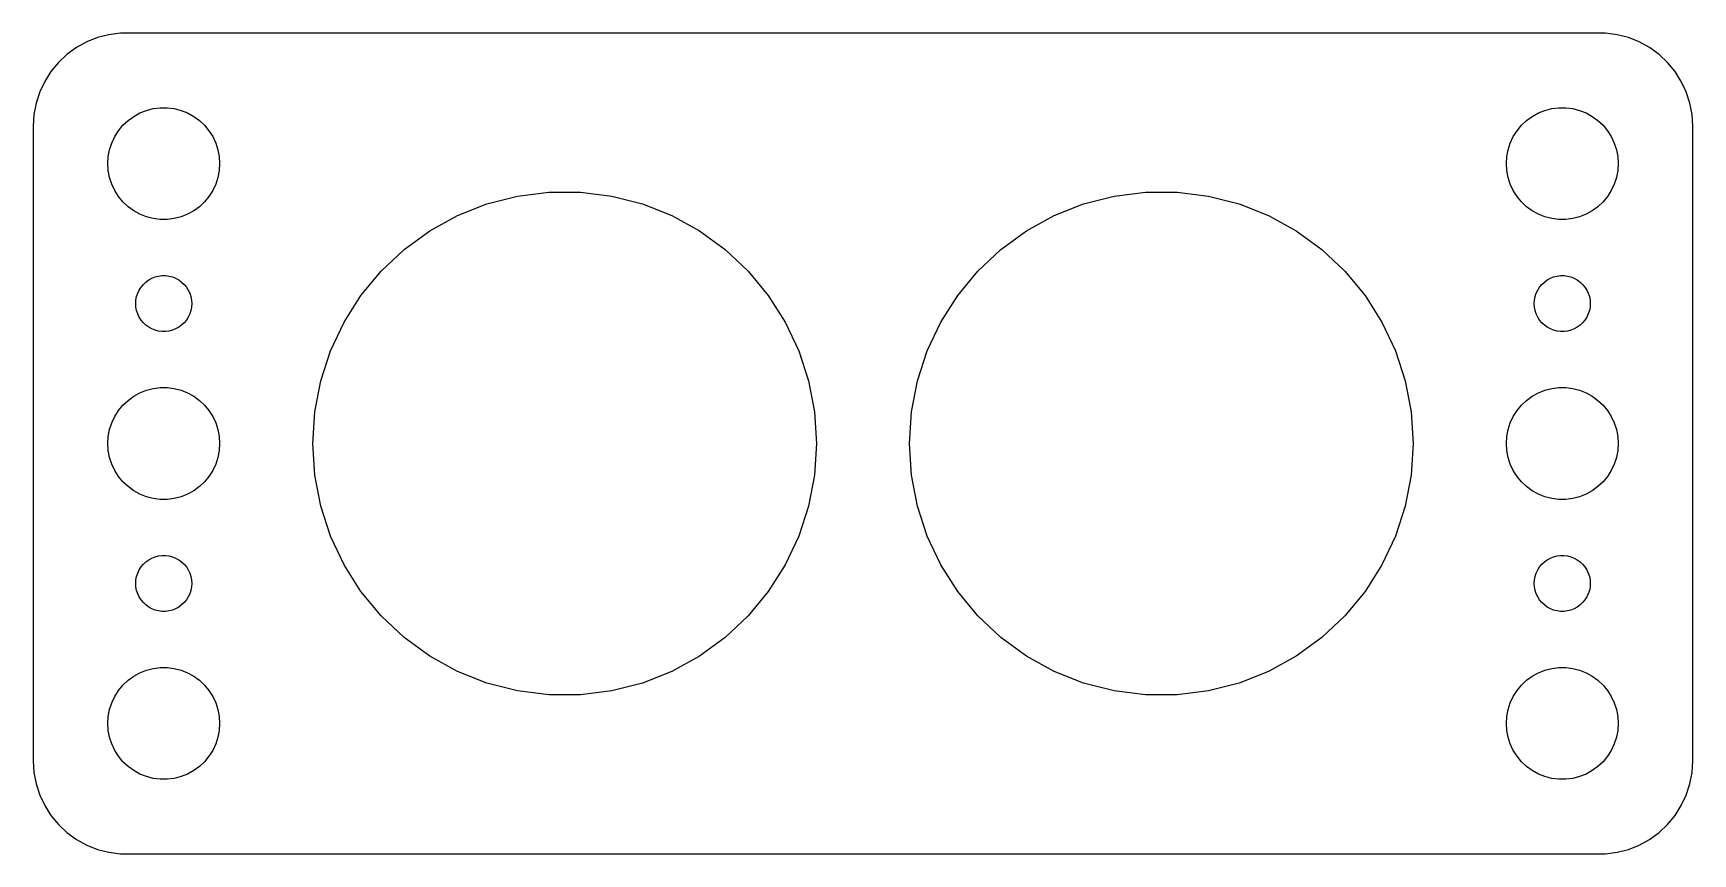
# Model space of a CAD drawing. Header units: metres. Extents: x -44.5 to 44.5, y -22 to 22.
import ezdxf

# ---------------------------------------------------------------- set-up
doc = ezdxf.new("R2010")
doc.units = ezdxf.units.M

msp = doc.modelspace()

# ---------------------------------------------------------------- linework, layer by layer
for p, q in [((-41.6289, 21.5241), (-42.1791, 21.2216)), ((-41.0451, 21.7553), (-41.6289, 21.5241)), ((-40.4369, 21.9114), (-41.0451, 21.7553)), ((-39.8139, 21.9901), (-40.4369, 21.9114)), ((39.8139, 21.9901), (-39.8139, 21.9901)), ((40.4369, 21.9114), (39.8139, 21.9901)), ((41.0451, 21.7553), (40.4369, 21.9114)), ((41.6289, 21.5241), (41.0451, 21.7553)), ((42.1791, 21.2216), (41.6289, 21.5241)), ((-42.6871, 20.8526), (-43.1448, 20.4227)), ((-42.1791, 21.2216), (-42.6871, 20.8526)), ((42.6871, 20.8526), (42.1791, 21.2216)), ((43.1448, 20.4227), (42.6871, 20.8526)), ((-43.5451, 19.9389), (-43.8815, 19.4088)), ((-43.1448, 20.4227), (-43.5451, 19.9389)), ((43.5451, 19.9389), (43.1448, 20.4227)), ((43.8815, 19.4088), (43.5451, 19.9389)), ((-44.1489, 18.8406), (-44.3429, 18.2434)), ((-43.8815, 19.4088), (-44.1489, 18.8406)), ((44.1489, 18.8406), (43.8815, 19.4088)), ((44.3429, 18.2434), (44.1489, 18.8406)), ((-44.3429, 18.2434), (-44.4606, 17.6267)), ((-38.7773, 17.7145), (-38.427, 17.8532)), ((-38.427, 17.8532), (-38.0621, 17.9469)), ((-38.0621, 17.9469), (-37.6884, 17.9941)), ((-37.6884, 17.9941), (-37.3116, 17.9941)), ((-37.3116, 17.9941), (-36.9379, 17.9469)), ((-36.9379, 17.9469), (-36.5729, 17.8532)), ((-36.5729, 17.8532), (-36.2227, 17.7145)), ((36.2227, 17.7145), (36.5729, 17.8532)), ((36.5729, 17.8532), (36.9379, 17.9469)), ((36.9379, 17.9469), (37.3116, 17.9941)), ((37.3116, 17.9941), (37.6884, 17.9941)), ((37.6884, 17.9941), (38.0621, 17.9469)), ((38.0621, 17.9469), (38.427, 17.8532)), ((38.427, 17.8532), (38.7773, 17.7145)), ((44.4606, 17.6267), (44.3429, 18.2434)), ((-44.4606, 17.6267), (-44.5, 17)), ((-44.5, 17), (-44.5, -17)), ((-39.927, 16.7634), (-39.6869, 17.0536)), ((-39.6869, 17.0536), (-39.4123, 17.3115)), ((-39.4123, 17.3115), (-39.1075, 17.533)), ((-39.1075, 17.533), (-38.7773, 17.7145)), ((-36.2227, 17.7145), (-35.8925, 17.533)), ((-35.8925, 17.533), (-35.5877, 17.3115)), ((-35.5877, 17.3115), (-35.3131, 17.0536)), ((-35.3131, 17.0536), (-35.0729, 16.7634)), ((35.0729, 16.7634), (35.3131, 17.0536)), ((35.3131, 17.0536), (35.5877, 17.3115)), ((35.5877, 17.3115), (35.8925, 17.533)), ((35.8925, 17.533), (36.2227, 17.7145)), ((38.7773, 17.7145), (39.1075, 17.533)), ((39.1075, 17.533), (39.4123, 17.3115)), ((39.4123, 17.3115), (39.6869, 17.0536)), ((39.6869, 17.0536), (39.927, 16.7634)), ((44.5, 17), (44.4606, 17.6267)), ((44.5, -17), (44.5, 17)), ((-40.4057, 15.7461), (-40.2893, 16.1044)), ((-40.2893, 16.1044), (-40.1289, 16.4453)), ((-40.1289, 16.4453), (-39.927, 16.7634)), ((-35.0729, 16.7634), (-34.8711, 16.4453)), ((-34.8711, 16.4453), (-34.7107, 16.1044)), ((-34.7107, 16.1044), (-34.5942, 15.7461)), ((34.5942, 15.7461), (34.7107, 16.1044)), ((34.7107, 16.1044), (34.8711, 16.4453)), ((34.8711, 16.4453), (35.0729, 16.7634)), ((39.927, 16.7634), (40.1289, 16.4453)), ((40.1289, 16.4453), (40.2893, 16.1044)), ((40.2893, 16.1044), (40.4057, 15.7461)), ((-40.5, 15), (-40.4763, 15.376)), ((-40.4763, 15.376), (-40.4057, 15.7461)), ((-34.5942, 15.7461), (-34.5237, 15.376)), ((-34.5237, 15.376), (-34.5, 15)), ((34.5, 15), (34.5237, 15.376)), ((34.5237, 15.376), (34.5942, 15.7461)), ((40.4057, 15.7461), (40.4763, 15.376)), ((40.4763, 15.376), (40.5, 15)), ((-40.4763, 14.624), (-40.5, 15)), ((-40.4057, 14.2539), (-40.4763, 14.624)), ((-40.2893, 13.8956), (-40.4057, 14.2539)), ((-34.5942, 14.2539), (-34.7107, 13.8956)), ((-34.5237, 14.624), (-34.5942, 14.2539)), ((-34.5, 15), (-34.5237, 14.624)), ((34.5237, 14.624), (34.5, 15)), ((34.5942, 14.2539), (34.5237, 14.624)), ((34.7107, 13.8956), (34.5942, 14.2539)), ((40.4057, 14.2539), (40.2893, 13.8956)), ((40.4763, 14.624), (40.4057, 14.2539)), ((40.5, 15), (40.4763, 14.624)), ((-40.1289, 13.5547), (-40.2893, 13.8956)), ((-39.927, 13.2366), (-40.1289, 13.5547)), ((-34.8711, 13.5547), (-35.0729, 13.2366)), ((-34.7107, 13.8956), (-34.8711, 13.5547)), ((-18.5296, 13.2609), (-16.8477, 13.4734)), ((-16.8477, 13.4734), (-15.1523, 13.4734)), ((-15.1523, 13.4734), (-13.4704, 13.2609)), ((13.4704, 13.2609), (15.1523, 13.4734)), ((15.1523, 13.4734), (16.8477, 13.4734)), ((16.8477, 13.4734), (18.5296, 13.2609)), ((34.8711, 13.5547), (34.7107, 13.8956)), ((35.0729, 13.2366), (34.8711, 13.5547)), ((40.1289, 13.5547), (39.927, 13.2366)), ((40.2893, 13.8956), (40.1289, 13.5547)), ((-39.6869, 12.9464), (-39.927, 13.2366)), ((-39.4123, 12.6884), (-39.6869, 12.9464)), ((-39.1075, 12.467), (-39.4123, 12.6884)), ((-38.7773, 12.2855), (-39.1075, 12.467)), ((-35.8925, 12.467), (-36.2227, 12.2855)), ((-35.5877, 12.6884), (-35.8925, 12.467)), ((-35.3131, 12.9464), (-35.5877, 12.6884)), ((-35.0729, 13.2366), (-35.3131, 12.9464)), ((-21.748, 12.2152), (-20.1717, 12.8392)), ((-20.1717, 12.8392), (-18.5296, 13.2609)), ((-13.4704, 13.2609), (-11.8283, 12.8392)), ((-11.8283, 12.8392), (-10.252, 12.2152)), ((10.252, 12.2152), (11.8283, 12.8392)), ((11.8283, 12.8392), (13.4704, 13.2609)), ((18.5296, 13.2609), (20.1717, 12.8392)), ((20.1717, 12.8392), (21.748, 12.2152)), ((35.3131, 12.9464), (35.0729, 13.2366)), ((35.5877, 12.6884), (35.3131, 12.9464)), ((35.8925, 12.467), (35.5877, 12.6884)), ((36.2227, 12.2855), (35.8925, 12.467)), ((39.1075, 12.467), (38.7773, 12.2855)), ((39.4123, 12.6884), (39.1075, 12.467)), ((39.6869, 12.9464), (39.4123, 12.6884)), ((39.927, 13.2366), (39.6869, 12.9464)), ((-38.427, 12.1468), (-38.7773, 12.2855)), ((-38.0621, 12.0531), (-38.427, 12.1468)), ((-37.6884, 12.0059), (-38.0621, 12.0531)), ((-37.3116, 12.0059), (-37.6884, 12.0059)), ((-36.9379, 12.0531), (-37.3116, 12.0059)), ((-36.5729, 12.1468), (-36.9379, 12.0531)), ((-36.2227, 12.2855), (-36.5729, 12.1468)), ((-23.2337, 11.3984), (-21.748, 12.2152)), ((-10.252, 12.2152), (-8.76633, 11.3984)), ((8.76633, 11.3984), (10.252, 12.2152)), ((21.748, 12.2152), (23.2337, 11.3984)), ((36.5729, 12.1468), (36.2227, 12.2855)), ((36.9379, 12.0531), (36.5729, 12.1468)), ((37.3116, 12.0059), (36.9379, 12.0531)), ((37.6884, 12.0059), (37.3116, 12.0059)), ((38.0621, 12.0531), (37.6884, 12.0059)), ((38.427, 12.1468), (38.0621, 12.0531)), ((38.7773, 12.2855), (38.427, 12.1468)), ((-24.6052, 10.4019), (-23.2337, 11.3984)), ((-8.76633, 11.3984), (-7.39478, 10.4019)), ((7.39478, 10.4019), (8.76633, 11.3984)), ((23.2337, 11.3984), (24.6052, 10.4019)), ((-25.8411, 9.24138), (-24.6052, 10.4019)), ((-7.39478, 10.4019), (-6.15892, 9.24138)), ((6.15892, 9.24138), (7.39478, 10.4019)), ((24.6052, 10.4019), (25.8411, 9.24138)), ((-38.1387, 8.85724), (-37.9635, 8.92657)), ((-37.9635, 8.92657), (-37.7811, 8.97342)), ((-37.7811, 8.97342), (-37.5942, 8.99704)), ((-37.5942, 8.99704), (-37.4058, 8.99704)), ((-37.4058, 8.99704), (-37.2189, 8.97342)), ((-37.2189, 8.97342), (-37.0365, 8.92657)), ((-37.0365, 8.92657), (-36.8613, 8.85724)), ((-26.9217, 7.93509), (-25.8411, 9.24138)), ((-6.15892, 9.24138), (-5.07826, 7.93509)), ((5.07826, 7.93509), (6.15892, 9.24138)), ((25.8411, 9.24138), (26.9217, 7.93509)), ((36.8613, 8.85724), (37.0365, 8.92657)), ((37.0365, 8.92657), (37.2189, 8.97342)), ((37.2189, 8.97342), (37.4058, 8.99704)), ((37.4058, 8.99704), (37.5942, 8.99704)), ((37.5942, 8.99704), (37.7811, 8.97342)), ((37.7811, 8.97342), (37.9635, 8.92657)), ((37.9635, 8.92657), (38.1387, 8.85724)), ((-38.9529, 7.87303), (-38.8947, 8.05219)), ((-38.8947, 8.05219), (-38.8145, 8.22263)), ((-38.8145, 8.22263), (-38.7135, 8.38167)), ((-38.7135, 8.38167), (-38.5934, 8.52681)), ((-38.5934, 8.52681), (-38.4561, 8.65576)), ((-38.4561, 8.65576), (-38.3037, 8.76648)), ((-38.3037, 8.76648), (-38.1387, 8.85724)), ((-36.8613, 8.85724), (-36.6963, 8.76648)), ((-36.6963, 8.76648), (-36.5439, 8.65576)), ((-36.5439, 8.65576), (-36.4065, 8.52681)), ((-36.4065, 8.52681), (-36.2865, 8.38167)), ((-36.2865, 8.38167), (-36.1855, 8.22263)), ((-36.1855, 8.22263), (-36.1053, 8.05219)), ((-36.1053, 8.05219), (-36.0471, 7.87303)), ((36.0471, 7.87303), (36.1053, 8.05219)), ((36.1053, 8.05219), (36.1855, 8.22263)), ((36.1855, 8.22263), (36.2865, 8.38167)), ((36.2865, 8.38167), (36.4065, 8.52681)), ((36.4065, 8.52681), (36.5439, 8.65576)), ((36.5439, 8.65576), (36.6963, 8.76648)), ((36.6963, 8.76648), (36.8613, 8.85724)), ((38.1387, 8.85724), (38.3037, 8.76648)), ((38.3037, 8.76648), (38.4561, 8.65576)), ((38.4561, 8.65576), (38.5934, 8.52681)), ((38.5934, 8.52681), (38.7135, 8.38167)), ((38.7135, 8.38167), (38.8145, 8.22263)), ((38.8145, 8.22263), (38.8947, 8.05219)), ((38.8947, 8.05219), (38.9529, 7.87303)), ((-39, 7.5), (-38.9882, 7.68799)), ((-38.9882, 7.312), (-39, 7.5)), ((-38.9882, 7.68799), (-38.9529, 7.87303)), ((-38.9529, 7.12695), (-38.9882, 7.312)), ((-38.8947, 6.9478), (-38.9529, 7.12695)), ((-36.0471, 7.12695), (-36.1053, 6.9478)), ((-36.0471, 7.87303), (-36.0118, 7.68799)), ((-36.0118, 7.312), (-36.0471, 7.12695)), ((-36.0118, 7.68799), (-36, 7.5)), ((-36, 7.5), (-36.0118, 7.312)), ((-27.8301, 6.50366), (-26.9217, 7.93509)), ((-5.07826, 7.93509), (-4.16985, 6.50366)), ((4.16985, 6.50366), (5.07826, 7.93509)), ((26.9217, 7.93509), (27.8301, 6.50366)), ((36, 7.5), (36.0118, 7.68799)), ((36.0118, 7.312), (36, 7.5)), ((36.0118, 7.68799), (36.0471, 7.87303)), ((36.0471, 7.12695), (36.0118, 7.312)), ((36.1053, 6.9478), (36.0471, 7.12695)), ((38.9529, 7.12695), (38.8947, 6.9478)), ((38.9529, 7.87303), (38.9882, 7.68799)), ((38.9882, 7.312), (38.9529, 7.12695)), ((38.9882, 7.68799), (39, 7.5)), ((39, 7.5), (38.9882, 7.312)), ((-38.8145, 6.77736), (-38.8947, 6.9478)), ((-38.7135, 6.61832), (-38.8145, 6.77736)), ((-38.5934, 6.47318), (-38.7135, 6.61832)), ((-38.4561, 6.34422), (-38.5934, 6.47318)), ((-38.3037, 6.23351), (-38.4561, 6.34422)), ((-38.1387, 6.14275), (-38.3037, 6.23351)), ((-36.6963, 6.23351), (-36.8613, 6.14275)), ((-36.5439, 6.34422), (-36.6963, 6.23351)), ((-36.4065, 6.47318), (-36.5439, 6.34422)), ((-36.2865, 6.61832), (-36.4065, 6.47318)), ((-36.1855, 6.77736), (-36.2865, 6.61832)), ((-36.1053, 6.9478), (-36.1855, 6.77736)), ((-28.552, 4.96968), (-27.8301, 6.50366)), ((-4.16985, 6.50366), (-3.44801, 4.96968)), ((3.44801, 4.96968), (4.16985, 6.50366)), ((27.8301, 6.50366), (28.552, 4.96968)), ((36.1855, 6.77736), (36.1053, 6.9478)), ((36.2865, 6.61832), (36.1855, 6.77736)), ((36.4065, 6.47318), (36.2865, 6.61832)), ((36.5439, 6.34422), (36.4065, 6.47318)), ((36.6963, 6.23351), (36.5439, 6.34422)), ((36.8613, 6.14275), (36.6963, 6.23351)), ((38.3037, 6.23351), (38.1387, 6.14275)), ((38.4561, 6.34422), (38.3037, 6.23351)), ((38.5934, 6.47318), (38.4561, 6.34422)), ((38.7135, 6.61832), (38.5934, 6.47318)), ((38.8145, 6.77736), (38.7135, 6.61832)), ((38.8947, 6.9478), (38.8145, 6.77736)), ((-37.9635, 6.07341), (-38.1387, 6.14275)), ((-37.7811, 6.02657), (-37.9635, 6.07341)), ((-37.5942, 6.00294), (-37.7811, 6.02657)), ((-37.4058, 6.00294), (-37.5942, 6.00294)), ((-37.2189, 6.02657), (-37.4058, 6.00294)), ((-37.0365, 6.07341), (-37.2189, 6.02657)), ((-36.8613, 6.14275), (-37.0365, 6.07341)), ((37.0365, 6.07341), (36.8613, 6.14275)), ((37.2189, 6.02657), (37.0365, 6.07341)), ((37.4058, 6.00294), (37.2189, 6.02657)), ((37.5942, 6.00294), (37.4058, 6.00294)), ((37.7811, 6.02657), (37.5942, 6.00294)), ((37.9635, 6.07341), (37.7811, 6.02657)), ((38.1387, 6.14275), (37.9635, 6.07341)), ((-29.0759, 3.3573), (-28.552, 4.96968)), ((-3.44801, 4.96968), (-2.92412, 3.3573)), ((2.92412, 3.3573), (3.44801, 4.96968)), ((28.552, 4.96968), (29.0759, 3.3573)), ((-39.1075, 2.53297), (-38.7773, 2.71448)), ((-38.7773, 2.71448), (-38.427, 2.85316)), ((-38.427, 2.85316), (-38.0621, 2.94685)), ((-38.0621, 2.94685), (-37.6884, 2.99408)), ((-37.6884, 2.99408), (-37.3116, 2.99408)), ((-37.3116, 2.99408), (-36.9379, 2.94685)), ((-36.9379, 2.94685), (-36.5729, 2.85316)), ((-36.5729, 2.85316), (-36.2227, 2.71448)), ((-36.2227, 2.71448), (-35.8925, 2.53297)), ((-29.3935, 1.69199), (-29.0759, 3.3573)), ((-2.92412, 3.3573), (-2.60645, 1.69199)), ((2.60645, 1.69199), (2.92412, 3.3573)), ((29.0759, 3.3573), (29.3935, 1.69199)), ((35.8925, 2.53297), (36.2227, 2.71448)), ((36.2227, 2.71448), (36.5729, 2.85316)), ((36.5729, 2.85316), (36.9379, 2.94685)), ((36.9379, 2.94685), (37.3116, 2.99408)), ((37.3116, 2.99408), (37.6884, 2.99408)), ((37.6884, 2.99408), (38.0621, 2.94685)), ((38.0621, 2.94685), (38.427, 2.85316)), ((38.427, 2.85316), (38.7773, 2.71448)), ((38.7773, 2.71448), (39.1075, 2.53297)), ((-39.927, 1.76335), (-39.6869, 2.05363)), ((-39.6869, 2.05363), (-39.4123, 2.31154)), ((-39.4123, 2.31154), (-39.1075, 2.53297)), ((-35.8925, 2.53297), (-35.5877, 2.31154)), ((-35.5877, 2.31154), (-35.3131, 2.05363)), ((-35.3131, 2.05363), (-35.0729, 1.76335)), ((35.0729, 1.76335), (35.3131, 2.05363)), ((35.3131, 2.05363), (35.5877, 2.31154)), ((35.5877, 2.31154), (35.8925, 2.53297)), ((39.1075, 2.53297), (39.4123, 2.31154)), ((39.4123, 2.31154), (39.6869, 2.05363)), ((39.6869, 2.05363), (39.927, 1.76335)), ((-40.4057, 0.74606), (-40.2893, 1.10437)), ((-40.2893, 1.10437), (-40.1289, 1.44525)), ((-40.1289, 1.44525), (-39.927, 1.76335)), ((-35.0729, 1.76335), (-34.8711, 1.44525)), ((-34.8711, 1.44525), (-34.7107, 1.10437)), ((-34.7107, 1.10437), (-34.5942, 0.74606)), ((-29.5, 0), (-29.3935, 1.69199)), ((-2.60645, 1.69199), (-2.5, 0)), ((2.5, 0), (2.60645, 1.69199)), ((29.3935, 1.69199), (29.5, 0)), ((34.5942, 0.74606), (34.7107, 1.10437)), ((34.7107, 1.10437), (34.8711, 1.44525)), ((34.8711, 1.44525), (35.0729, 1.76335)), ((39.927, 1.76335), (40.1289, 1.44525)), ((40.1289, 1.44525), (40.2893, 1.10437)), ((40.2893, 1.10437), (40.4057, 0.74606)), ((-40.5, 0), (-40.4763, 0.37599)), ((-40.4763, -0.37599), (-40.5, 0)), ((-40.4763, 0.37599), (-40.4057, 0.74606)), ((-34.5942, 0.74606), (-34.5237, 0.37599)), ((-34.5237, 0.37599), (-34.5, 0)), ((-34.5, 0), (-34.5237, -0.37599)), ((-29.3935, -1.69199), (-29.5, 0)), ((-2.5, 0), (-2.60645, -1.69199)), ((2.60645, -1.69199), (2.5, 0)), ((29.5, 0), (29.3935, -1.69199)), ((34.5, 0), (34.5237, 0.37599)), ((34.5237, -0.37599), (34.5, 0)), ((34.5237, 0.37599), (34.5942, 0.74606)), ((40.4057, 0.74606), (40.4763, 0.37599)), ((40.4763, 0.37599), (40.5, 0)), ((40.5, 0), (40.4763, -0.37599)), ((-40.4057, -0.74606), (-40.4763, -0.37599)), ((-40.2893, -1.10437), (-40.4057, -0.74606)), ((-34.5942, -0.74606), (-34.7107, -1.10437)), ((-34.5237, -0.37599), (-34.5942, -0.74606)), ((34.5942, -0.74606), (34.5237, -0.37599)), ((34.7107, -1.10437), (34.5942, -0.74606)), ((40.4057, -0.74606), (40.2893, -1.10437)), ((40.4763, -0.37599), (40.4057, -0.74606)), ((-40.1289, -1.44525), (-40.2893, -1.10437)), ((-39.927, -1.76335), (-40.1289, -1.44525)), ((-39.6869, -2.05363), (-39.927, -1.76335)), ((-35.0729, -1.76335), (-35.3131, -2.05363)), ((-34.8711, -1.44525), (-35.0729, -1.76335)), ((-34.7107, -1.10437), (-34.8711, -1.44525)), ((-29.0759, -3.3573), (-29.3935, -1.69199)), ((-2.60645, -1.69199), (-2.92412, -3.3573)), ((2.92412, -3.3573), (2.60645, -1.69199)), ((29.3935, -1.69199), (29.0759, -3.3573)), ((34.8711, -1.44525), (34.7107, -1.10437)), ((35.0729, -1.76335), (34.8711, -1.44525)), ((35.3131, -2.05363), (35.0729, -1.76335)), ((39.927, -1.76335), (39.6869, -2.05363)), ((40.1289, -1.44525), (39.927, -1.76335)), ((40.2893, -1.10437), (40.1289, -1.44525)), ((-39.4123, -2.31154), (-39.6869, -2.05363)), ((-39.1075, -2.53297), (-39.4123, -2.31154)), ((-38.7773, -2.71448), (-39.1075, -2.53297)), ((-35.8925, -2.53297), (-36.2227, -2.71448)), ((-35.5877, -2.31154), (-35.8925, -2.53297)), ((-35.3131, -2.05363), (-35.5877, -2.31154)), ((35.5877, -2.31154), (35.3131, -2.05363)), ((35.8925, -2.53297), (35.5877, -2.31154)), ((36.2227, -2.71448), (35.8925, -2.53297)), ((39.1075, -2.53297), (38.7773, -2.71448)), ((39.4123, -2.31154), (39.1075, -2.53297)), ((39.6869, -2.05363), (39.4123, -2.31154)), ((-38.427, -2.85316), (-38.7773, -2.71448)), ((-38.0621, -2.94685), (-38.427, -2.85316)), ((-37.6884, -2.99408), (-38.0621, -2.94685)), ((-37.3116, -2.99408), (-37.6884, -2.99408)), ((-36.9379, -2.94685), (-37.3116, -2.99408)), ((-36.5729, -2.85316), (-36.9379, -2.94685)), ((-36.2227, -2.71448), (-36.5729, -2.85316)), ((-28.552, -4.96968), (-29.0759, -3.3573)), ((-2.92412, -3.3573), (-3.44801, -4.96968)), ((3.44801, -4.96968), (2.92412, -3.3573)), ((29.0759, -3.3573), (28.552, -4.96968)), ((36.5729, -2.85316), (36.2227, -2.71448)), ((36.9379, -2.94685), (36.5729, -2.85316)), ((37.3116, -2.99408), (36.9379, -2.94685)), ((37.6884, -2.99408), (37.3116, -2.99408)), ((38.0621, -2.94685), (37.6884, -2.99408)), ((38.427, -2.85316), (38.0621, -2.94685)), ((38.7773, -2.71448), (38.427, -2.85316)), ((-27.8301, -6.50366), (-28.552, -4.96968)), ((-3.44801, -4.96968), (-4.16985, -6.50366)), ((4.16985, -6.50366), (3.44801, -4.96968)), ((28.552, -4.96968), (27.8301, -6.50366)), ((-38.3037, -6.23351), (-38.1387, -6.14275)), ((-38.1387, -6.14275), (-37.9635, -6.07341)), ((-37.9635, -6.07341), (-37.7811, -6.02657)), ((-37.7811, -6.02657), (-37.5942, -6.00294)), ((-37.5942, -6.00294), (-37.4058, -6.00294)), ((-37.4058, -6.00294), (-37.2189, -6.02657)), ((-37.2189, -6.02657), (-37.0365, -6.07341)), ((-37.0365, -6.07341), (-36.8613, -6.14275)), ((-36.8613, -6.14275), (-36.6963, -6.23351)), ((36.6963, -6.23351), (36.8613, -6.14275)), ((36.8613, -6.14275), (37.0365, -6.07341)), ((37.0365, -6.07341), (37.2189, -6.02657)), ((37.2189, -6.02657), (37.4058, -6.00294)), ((37.4058, -6.00294), (37.5942, -6.00294)), ((37.5942, -6.00294), (37.7811, -6.02657)), ((37.7811, -6.02657), (37.9635, -6.07341)), ((37.9635, -6.07341), (38.1387, -6.14275)), ((38.1387, -6.14275), (38.3037, -6.23351)), ((-38.9529, -7.12695), (-38.8947, -6.9478)), ((-38.8947, -6.9478), (-38.8145, -6.77736)), ((-38.8145, -6.77736), (-38.7135, -6.61832)), ((-38.7135, -6.61832), (-38.5934, -6.47318)), ((-38.5934, -6.47318), (-38.4561, -6.34422)), ((-38.4561, -6.34422), (-38.3037, -6.23351)), ((-36.6963, -6.23351), (-36.5439, -6.34422)), ((-36.5439, -6.34422), (-36.4065, -6.47318)), ((-36.4065, -6.47318), (-36.2865, -6.61832)), ((-36.2865, -6.61832), (-36.1855, -6.77736)), ((-36.1855, -6.77736), (-36.1053, -6.9478)), ((-36.1053, -6.9478), (-36.0471, -7.12695)), ((-26.9217, -7.93509), (-27.8301, -6.50366)), ((-4.16985, -6.50366), (-5.07826, -7.93509)), ((5.07826, -7.93509), (4.16985, -6.50366)), ((27.8301, -6.50366), (26.9217, -7.93509)), ((36.0471, -7.12695), (36.1053, -6.9478)), ((36.1053, -6.9478), (36.1855, -6.77736)), ((36.1855, -6.77736), (36.2865, -6.61832)), ((36.2865, -6.61832), (36.4065, -6.47318)), ((36.4065, -6.47318), (36.5439, -6.34422)), ((36.5439, -6.34422), (36.6963, -6.23351)), ((38.3037, -6.23351), (38.4561, -6.34422)), ((38.4561, -6.34422), (38.5934, -6.47318)), ((38.5934, -6.47318), (38.7135, -6.61832)), ((38.7135, -6.61832), (38.8145, -6.77736)), ((38.8145, -6.77736), (38.8947, -6.9478)), ((38.8947, -6.9478), (38.9529, -7.12695)), ((-39, -7.5), (-38.9882, -7.312)), ((-38.9882, -7.68799), (-39, -7.5)), ((-38.9882, -7.312), (-38.9529, -7.12695)), ((-38.9529, -7.87303), (-38.9882, -7.68799)), ((-38.8947, -8.05219), (-38.9529, -7.87303)), ((-36.0471, -7.87303), (-36.1053, -8.05219)), ((-36.0471, -7.12695), (-36.0118, -7.312)), ((-36.0118, -7.68799), (-36.0471, -7.87303)), ((-36.0118, -7.312), (-36, -7.5)), ((-36, -7.5), (-36.0118, -7.68799)), ((-25.8411, -9.24138), (-26.9217, -7.93509)), ((-5.07826, -7.93509), (-6.15892, -9.24138)), ((6.15892, -9.24138), (5.07826, -7.93509)), ((26.9217, -7.93509), (25.8411, -9.24138)), ((36, -7.5), (36.0118, -7.312)), ((36.0118, -7.68799), (36, -7.5)), ((36.0118, -7.312), (36.0471, -7.12695)), ((36.0471, -7.87303), (36.0118, -7.68799)), ((36.1053, -8.05219), (36.0471, -7.87303)), ((38.9529, -7.87303), (38.8947, -8.05219)), ((38.9529, -7.12695), (38.9882, -7.312)), ((38.9882, -7.68799), (38.9529, -7.87303)), ((38.9882, -7.312), (39, -7.5)), ((39, -7.5), (38.9882, -7.68799)), ((-38.8145, -8.22263), (-38.8947, -8.05219)), ((-38.7135, -8.38167), (-38.8145, -8.22263)), ((-38.5934, -8.52681), (-38.7135, -8.38167)), ((-38.4561, -8.65576), (-38.5934, -8.52681)), ((-38.3037, -8.76648), (-38.4561, -8.65576)), ((-38.1387, -8.85724), (-38.3037, -8.76648)), ((-37.9635, -8.92657), (-38.1387, -8.85724)), ((-36.8613, -8.85724), (-37.0365, -8.92657)), ((-36.6963, -8.76648), (-36.8613, -8.85724)), ((-36.5439, -8.65576), (-36.6963, -8.76648)), ((-36.4065, -8.52681), (-36.5439, -8.65576)), ((-36.2865, -8.38167), (-36.4065, -8.52681)), ((-36.1855, -8.22263), (-36.2865, -8.38167)), ((-36.1053, -8.05219), (-36.1855, -8.22263)), ((36.1855, -8.22263), (36.1053, -8.05219)), ((36.2865, -8.38167), (36.1855, -8.22263)), ((36.4065, -8.52681), (36.2865, -8.38167)), ((36.5439, -8.65576), (36.4065, -8.52681)), ((36.6963, -8.76648), (36.5439, -8.65576)), ((36.8613, -8.85724), (36.6963, -8.76648)), ((37.0365, -8.92657), (36.8613, -8.85724)), ((38.1387, -8.85724), (37.9635, -8.92657)), ((38.3037, -8.76648), (38.1387, -8.85724)), ((38.4561, -8.65576), (38.3037, -8.76648)), ((38.5934, -8.52681), (38.4561, -8.65576)), ((38.7135, -8.38167), (38.5934, -8.52681)), ((38.8145, -8.22263), (38.7135, -8.38167)), ((38.8947, -8.05219), (38.8145, -8.22263)), ((-37.7811, -8.97342), (-37.9635, -8.92657)), ((-37.5942, -8.99704), (-37.7811, -8.97342)), ((-37.4058, -8.99704), (-37.5942, -8.99704)), ((-37.2189, -8.97342), (-37.4058, -8.99704)), ((-37.0365, -8.92657), (-37.2189, -8.97342)), ((-24.6052, -10.4019), (-25.8411, -9.24138)), ((-6.15892, -9.24138), (-7.39478, -10.4019)), ((7.39478, -10.4019), (6.15892, -9.24138)), ((25.8411, -9.24138), (24.6052, -10.4019)), ((37.2189, -8.97342), (37.0365, -8.92657)), ((37.4058, -8.99704), (37.2189, -8.97342)), ((37.5942, -8.99704), (37.4058, -8.99704)), ((37.7811, -8.97342), (37.5942, -8.99704)), ((37.9635, -8.92657), (37.7811, -8.97342)), ((-23.2337, -11.3984), (-24.6052, -10.4019)), ((-7.39478, -10.4019), (-8.76633, -11.3984)), ((8.76633, -11.3984), (7.39478, -10.4019)), ((24.6052, -10.4019), (23.2337, -11.3984)), ((-21.748, -12.2152), (-23.2337, -11.3984)), ((-8.76633, -11.3984), (-10.252, -12.2152)), ((10.252, -12.2152), (8.76633, -11.3984)), ((23.2337, -11.3984), (21.748, -12.2152)), ((-39.1075, -12.467), (-38.7773, -12.2855)), ((-38.7773, -12.2855), (-38.427, -12.1468)), ((-38.427, -12.1468), (-38.0621, -12.0531)), ((-38.0621, -12.0531), (-37.6884, -12.0059)), ((-37.6884, -12.0059), (-37.3116, -12.0059)), ((-37.3116, -12.0059), (-36.9379, -12.0531)), ((-36.9379, -12.0531), (-36.5729, -12.1468)), ((-36.5729, -12.1468), (-36.2227, -12.2855)), ((-36.2227, -12.2855), (-35.8925, -12.467)), ((-20.1717, -12.8392), (-21.748, -12.2152)), ((-10.252, -12.2152), (-11.8283, -12.8392)), ((11.8283, -12.8392), (10.252, -12.2152)), ((21.748, -12.2152), (20.1717, -12.8392)), ((35.8925, -12.467), (36.2227, -12.2855)), ((36.2227, -12.2855), (36.5729, -12.1468)), ((36.5729, -12.1468), (36.9379, -12.0531)), ((36.9379, -12.0531), (37.3116, -12.0059)), ((37.3116, -12.0059), (37.6884, -12.0059)), ((37.6884, -12.0059), (38.0621, -12.0531)), ((38.0621, -12.0531), (38.427, -12.1468)), ((38.427, -12.1468), (38.7773, -12.2855)), ((38.7773, -12.2855), (39.1075, -12.467)), ((-40.1289, -13.5547), (-39.927, -13.2366)), ((-39.927, -13.2366), (-39.6869, -12.9464)), ((-39.6869, -12.9464), (-39.4123, -12.6884)), ((-39.4123, -12.6884), (-39.1075, -12.467)), ((-35.8925, -12.467), (-35.5877, -12.6884)), ((-35.5877, -12.6884), (-35.3131, -12.9464)), ((-35.3131, -12.9464), (-35.0729, -13.2366)), ((-35.0729, -13.2366), (-34.8711, -13.5547)), ((-18.5296, -13.2609), (-20.1717, -12.8392)), ((-16.8477, -13.4734), (-18.5296, -13.2609)), ((-13.4704, -13.2609), (-15.1523, -13.4734)), ((-11.8283, -12.8392), (-13.4704, -13.2609)), ((13.4704, -13.2609), (11.8283, -12.8392)), ((15.1523, -13.4734), (13.4704, -13.2609)), ((18.5296, -13.2609), (16.8477, -13.4734)), ((20.1717, -12.8392), (18.5296, -13.2609)), ((34.8711, -13.5547), (35.0729, -13.2366)), ((35.0729, -13.2366), (35.3131, -12.9464)), ((35.3131, -12.9464), (35.5877, -12.6884)), ((35.5877, -12.6884), (35.8925, -12.467)), ((39.1075, -12.467), (39.4123, -12.6884)), ((39.4123, -12.6884), (39.6869, -12.9464)), ((39.6869, -12.9464), (39.927, -13.2366)), ((39.927, -13.2366), (40.1289, -13.5547)), ((-40.4057, -14.2539), (-40.2893, -13.8956)), ((-40.2893, -13.8956), (-40.1289, -13.5547)), ((-34.8711, -13.5547), (-34.7107, -13.8956)), ((-34.7107, -13.8956), (-34.5942, -14.2539)), ((-15.1523, -13.4734), (-16.8477, -13.4734)), ((16.8477, -13.4734), (15.1523, -13.4734)), ((34.5942, -14.2539), (34.7107, -13.8956)), ((34.7107, -13.8956), (34.8711, -13.5547)), ((40.1289, -13.5547), (40.2893, -13.8956)), ((40.2893, -13.8956), (40.4057, -14.2539)), ((-40.5, -15), (-40.4763, -14.624)), ((-40.4763, -15.376), (-40.5, -15)), ((-40.4763, -14.624), (-40.4057, -14.2539)), ((-34.5942, -14.2539), (-34.5237, -14.624)), ((-34.5237, -14.624), (-34.5, -15)), ((-34.5, -15), (-34.5237, -15.376)), ((34.5, -15), (34.5237, -14.624)), ((34.5237, -15.376), (34.5, -15)), ((34.5237, -14.624), (34.5942, -14.2539)), ((40.4057, -14.2539), (40.4763, -14.624)), ((40.4763, -14.624), (40.5, -15)), ((40.5, -15), (40.4763, -15.376)), ((-40.4057, -15.7461), (-40.4763, -15.376)), ((-40.2893, -16.1044), (-40.4057, -15.7461)), ((-34.5942, -15.7461), (-34.7107, -16.1044)), ((-34.5237, -15.376), (-34.5942, -15.7461)), ((34.5942, -15.7461), (34.5237, -15.376)), ((34.7107, -16.1044), (34.5942, -15.7461)), ((40.4057, -15.7461), (40.2893, -16.1044)), ((40.4763, -15.376), (40.4057, -15.7461)), ((-40.1289, -16.4453), (-40.2893, -16.1044)), ((-39.927, -16.7634), (-40.1289, -16.4453)), ((-39.6869, -17.0536), (-39.927, -16.7634)), ((-35.0729, -16.7634), (-35.3131, -17.0536)), ((-34.8711, -16.4453), (-35.0729, -16.7634)), ((-34.7107, -16.1044), (-34.8711, -16.4453)), ((34.8711, -16.4453), (34.7107, -16.1044)), ((35.0729, -16.7634), (34.8711, -16.4453)), ((35.3131, -17.0536), (35.0729, -16.7634)), ((39.927, -16.7634), (39.6869, -17.0536)), ((40.1289, -16.4453), (39.927, -16.7634)), ((40.2893, -16.1044), (40.1289, -16.4453)), ((-44.5, -17), (-44.4606, -17.6267)), ((-44.4606, -17.6267), (-44.3429, -18.2434)), ((-39.4123, -17.3115), (-39.6869, -17.0536)), ((-39.1075, -17.533), (-39.4123, -17.3115)), ((-38.7773, -17.7145), (-39.1075, -17.533)), ((-38.427, -17.8532), (-38.7773, -17.7145)), ((-36.2227, -17.7145), (-36.5729, -17.8532)), ((-35.8925, -17.533), (-36.2227, -17.7145)), ((-35.5877, -17.3115), (-35.8925, -17.533)), ((-35.3131, -17.0536), (-35.5877, -17.3115)), ((35.5877, -17.3115), (35.3131, -17.0536)), ((35.8925, -17.533), (35.5877, -17.3115)), ((36.2227, -17.7145), (35.8925, -17.533)), ((36.5729, -17.8532), (36.2227, -17.7145)), ((38.7773, -17.7145), (38.427, -17.8532)), ((39.1075, -17.533), (38.7773, -17.7145)), ((39.4123, -17.3115), (39.1075, -17.533)), ((39.6869, -17.0536), (39.4123, -17.3115)), ((44.3429, -18.2434), (44.4606, -17.6267)), ((44.4606, -17.6267), (44.5, -17)), ((-44.3429, -18.2434), (-44.1489, -18.8406)), ((-38.0621, -17.9469), (-38.427, -17.8532)), ((-37.6884, -17.9941), (-38.0621, -17.9469)), ((-37.3116, -17.9941), (-37.6884, -17.9941)), ((-36.9379, -17.9469), (-37.3116, -17.9941)), ((-36.5729, -17.8532), (-36.9379, -17.9469)), ((36.9379, -17.9469), (36.5729, -17.8532)), ((37.3116, -17.9941), (36.9379, -17.9469)), ((37.6884, -17.9941), (37.3116, -17.9941)), ((38.0621, -17.9469), (37.6884, -17.9941)), ((38.427, -17.8532), (38.0621, -17.9469)), ((44.1489, -18.8406), (44.3429, -18.2434)), ((-44.1489, -18.8406), (-43.8815, -19.4088)), ((-43.8815, -19.4088), (-43.5451, -19.9389)), ((43.5451, -19.9389), (43.8815, -19.4088)), ((43.8815, -19.4088), (44.1489, -18.8406)), ((-43.5451, -19.9389), (-43.1448, -20.4227)), ((-43.1448, -20.4227), (-42.6871, -20.8526)), ((42.6871, -20.8526), (43.1448, -20.4227)), ((43.1448, -20.4227), (43.5451, -19.9389)), ((-42.6871, -20.8526), (-42.1791, -21.2216)), ((-42.1791, -21.2216), (-41.6289, -21.5241)), ((41.6289, -21.5241), (42.1791, -21.2216)), ((42.1791, -21.2216), (42.6871, -20.8526)), ((-41.6289, -21.5241), (-41.0451, -21.7553)), ((-41.0451, -21.7553), (-40.4369, -21.9114)), ((-40.4369, -21.9114), (-39.8139, -21.9901)), ((-39.8139, -21.9901), (39.8139, -21.9901)), ((39.8139, -21.9901), (40.4369, -21.9114)), ((40.4369, -21.9114), (41.0451, -21.7553)), ((41.0451, -21.7553), (41.6289, -21.5241))]:
    msp.add_line(p, q)

doc.saveas('drawing.dxf')
